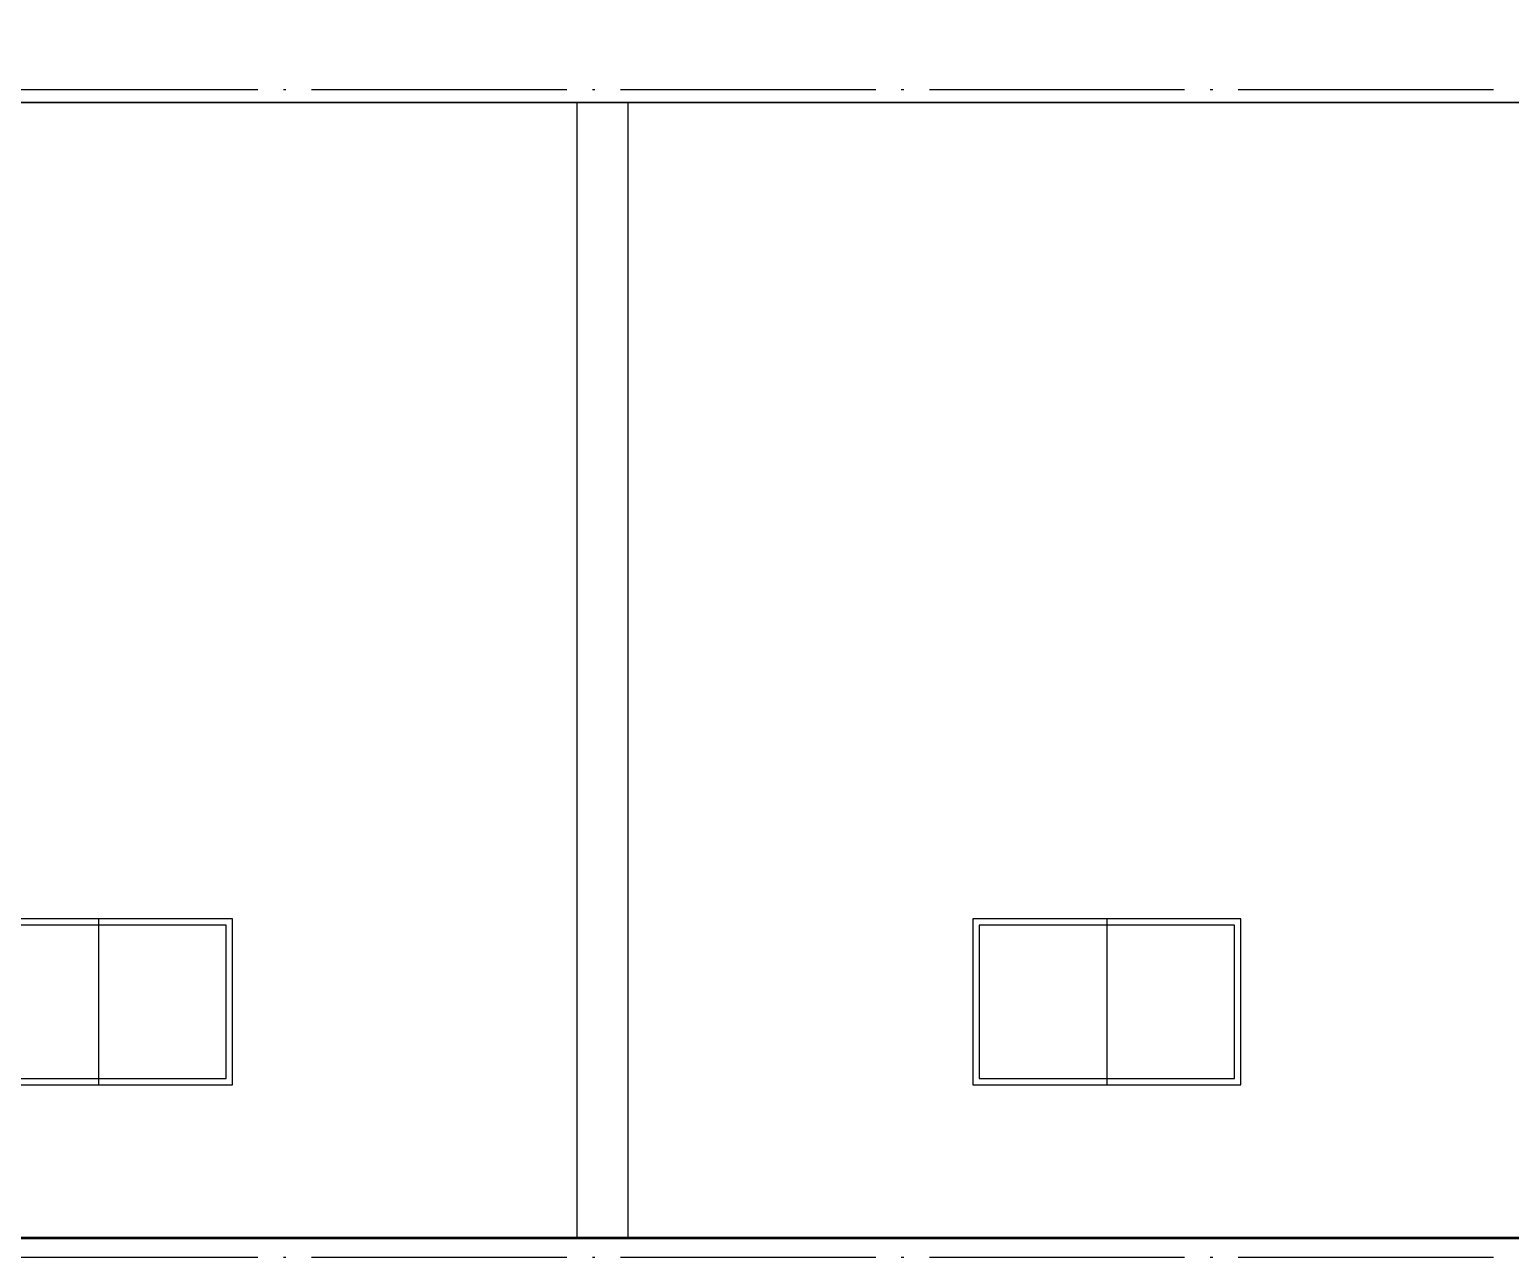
# Model space of a CAD drawing. Extents: x -21908402 to 2681150, y 88493 to 5079726.
# Drawn here: x 1684072 to 1695672, y 129629 to 139259 of the extents above; entities that cross this region are included whole.
import ezdxf

# ---------------------------------------------------------------- set-up
doc = ezdxf.new("R2010")
doc.units = 0
doc.header["$LTSCALE"] = 1000
doc.linetypes.add('DOTE', pattern=[2.42, 2, -0.2, 0.02, -0.2])
for name, color, linetype in [('DOTE', 1, 'DOTE'), ('WINDOW', 94, 'Continuous'), ('填充', 8, 'Continuous')]:
    doc.layers.add(name, color=color, linetype=linetype)

# ---------------------------------------------------------------- blocks, each defined once
blk = doc.blocks.new('ggggggggg')
at = {"layer": 'WINDOW'}
for p, q in [((1694780, 198003), (1696880, 198003)), ((1694780, 196703), (1694780, 198003)), ((1695830, 198003), (1695830, 196703)), ((1696880, 198003), (1696880, 196703)), ((1696880, 196703), (1694780, 196703))]:
    blk.add_line(p, q, dxfattribs=at)
blk.add_lwpolyline([(1694830, 197953), (1696830, 197953), (1696830, 196753), (1694830, 196753)], close=True, dxfattribs=at)
blk = doc.blocks.new('ddff')
for points in [[(1770381, 185149), (1770859, 185149), (1771352, 184578), (1798949, 184578)], [(1800571, 185149), (1800093, 185149), (1799601, 184578), (1772003, 184578)]]:
    blk.add_lwpolyline(points)
at = {"const_width": 20}
blk.add_lwpolyline([(1767737, 175528), (1769476, 175528), (1769476, 175678), (1801476, 175678), (1801476, 175528), (1802609, 175528)], dxfattribs=at)
at = {"layer": 'DOTE'}
for p, q in [((1768676, 184678), (1802276, 184678)), ((1768676, 175678), (1802276, 175678)), ((1768676, 175528), (1802276, 175528))]:
    blk.add_line(p, q, dxfattribs=at)
at = {"layer": '填充'}
for p, q in [((1785276, 175678), (1785276, 184578)), ((1785676, 175678), (1785676, 184578))]:
    blk.add_line(p, q, dxfattribs=at)
at = {"xscale": -1}
for p in [(3477357, -19825), (3485257, -19825)]:
    blk.add_blockref('ggggggggg', p, dxfattribs=at)

msp = doc.modelspace()

# ---------------------------------------------------------------- block references
msp.add_blockref('ddff', (-96916, -45889))

doc.saveas('drawing.dxf')
